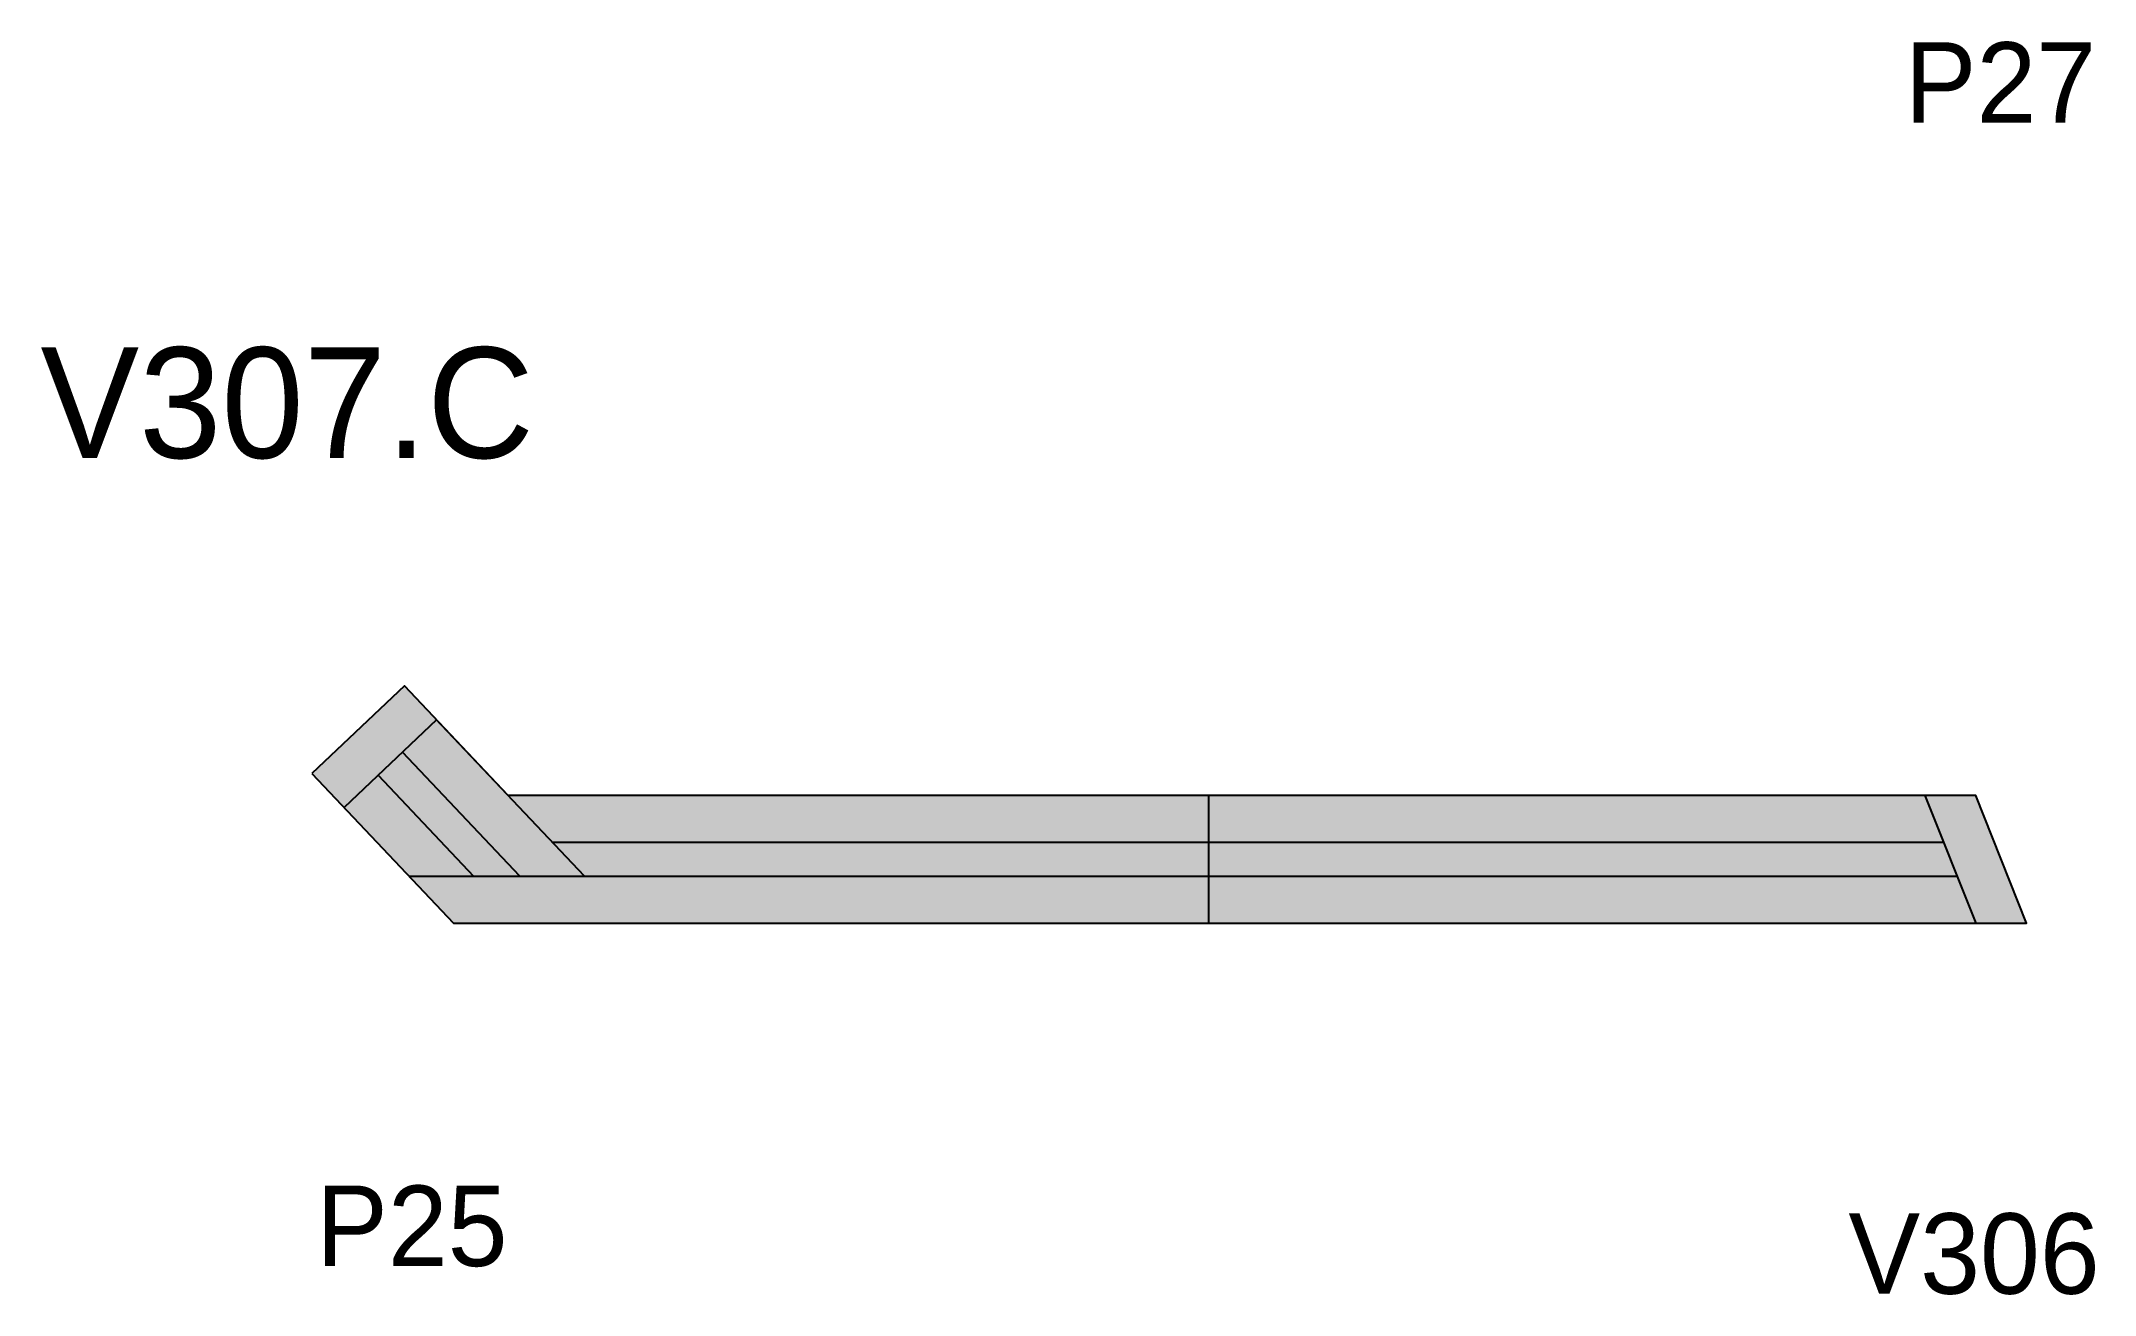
# Model space of a CAD drawing. Header units: metres. Extents: x 4286 to 4592, y 1051 to 1237.
import ezdxf

# ---------------------------------------------------------------- set-up
doc = ezdxf.new("R2010")
doc.units = ezdxf.units.M
for name, color, linetype in [('5', 7, 'Continuous'), ('NOMENCLATURA', 7, 'Continuous'), ('Painéis', 7, 'Continuous'), ('REAPROVEITAMENTO', 7, 'Continuous'), ('SARR_2.2x7', 7, 'Continuous')]:
    doc.layers.add(name, color=color, linetype=linetype)

msp = doc.modelspace()

# ---------------------------------------------------------------- hatches: boundary and pattern name
at = {"layer": 'REAPROVEITAMENTO'}
h = msp.add_hatch(color=7, dxfattribs=at)
h.dxf.hatch_style = 1
h.paths.add_polyline_path([(4340.16, 1141.33), (4326.36, 1128.27), (4326.36, 1128.27), (4347.47, 1105.97), (4347.47, 1105.97), (4582.1, 1105.97), (4582.1, 1105.97), (4574.53, 1124.97), (4574.53, 1124.97), (4355.65, 1124.97), (4355.65, 1124.97), (4340.16, 1141.33), (4340.16, 1141.33), (4340.16, 1141.33)])

# ---------------------------------------------------------------- linework, layer by layer
at = {"layer": 'Painéis', "color": 7, "lineweight": 25}
msp.add_line((4460.14, 1105.97), (4460.14, 1124.97), dxfattribs=at)
msp.add_lwpolyline([(4326.36, 1128.27), (4347.47, 1105.97), (4582.1, 1105.97), (4574.53, 1124.97), (4355.65, 1124.97), (4340.16, 1141.33), (4326.36, 1128.27)], dxfattribs=at)
at = {"layer": 'SARR_2.2x7', "color": 7, "lineweight": 25}
for p, q in [((4344.97, 1136.25), (4331.17, 1123.19)), ((4367.01, 1112.97), (4344.8, 1136.43)), ((4357.37, 1112.97), (4339.89, 1131.44)), ((4336.25, 1128), (4350.48, 1112.97)), ((4574.56, 1105.97), (4566.99, 1124.97)), ((4460.14, 1117.97), (4362.27, 1117.97)), ((4569.78, 1117.97), (4460.14, 1117.97)), ((4340.84, 1112.97), (4460.14, 1112.97)), ((4460.14, 1112.97), (4571.77, 1112.97))]:
    msp.add_line(p, q, dxfattribs=at)

# ---------------------------------------------------------------- texts
at = {"layer": '5', "color": 7, "lineweight": 25}
for s, p in [('P27', (4563.92, 1225.28)), ('P25', (4326.99, 1054.83)), ('V306', (4555.52, 1050.7))]:
    msp.add_text(s, height=12, dxfattribs=at).set_placement(p)
at = {"layer": 'NOMENCLATURA', "color": 7, "lineweight": 25}
msp.add_text('V307.C', height=16.5, dxfattribs=at).set_placement((4285.88, 1175.3))

doc.saveas('drawing.dxf')
